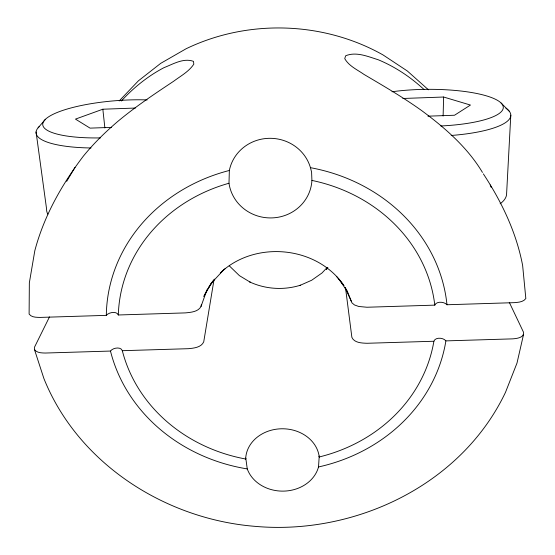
<?xml version="1.0" encoding="UTF-8"?>
<svg xmlns="http://www.w3.org/2000/svg" width="555" height="555" viewBox="0 0 555 555"><rect width="100%" height="100%" fill="white"/><g stroke="black" fill="none" stroke-linecap="round" stroke-linejoin="round"><path stroke-width="0.83" d="M509.31 302.378L523.462 332.126C524.607 337.808 516.282 338.626 512.3 338.876L445.894 340.888A170.704 153.409 1.2 0 1 318.514 466.956A36.887 31.177 0.7 0 1 283.882 491.113A36.887 31.177 0.7 0 1 247.252 468.919L245.775 458.069L245.664 459.013A158.702 142.579 1.2 0 1 122.315 350.698C120.934 346.369 112.734 347.798 110.48 351.058L45.267 353.036C41.535 352.938 36.672 352.959 34.424 349.435L34.583 347.021L49.499 316.884M443.119 116.016L443.618 97.021L402.819 98.485M483.363 173.895C501.727 201.867 516.379 232.441 522.637 265.505L525.835 298.548C523.316 302.08 518.391 302.302 514.443 302.648L446.983 304.75A170.704 153.409 1.2 0 0 310.446 167.679L311.591 172.126L311.917 180.424A158.702 142.579 1.2 0 1 434.794 305.132L366.973 307.241L358.773 306.485L354.478 304.959L351.96 302.863L347.583 291.93L345.21 287.608M510.794 115.183L506.604 193.737A80.107 25.724 0.4 0 1 500.138 203.789M206.432 291.32L201.042 306.402C198.26 311.889 190.823 312.34 185.384 312.895L118.319 314.983A158.702 142.579 1.2 0 1 228.993 183.24L229.354 170.461A170.704 153.409 1.2 0 0 106.31 315.358L40.071 317.418C36.346 317.3 31.489 317.467 29.11 314.054L29.346 282.814L34.819 250.7C43.935 216.124 61.765 184.593 83.271 156.253C93.587 143.537 105.318 132.069 117.764 121.455C135.378 106.733 154.47 93.975 173.569 81.301C180.611 76.042 188.818 71.678 193.799 64.193L193.508 61.369C183.58 57.671 173.153 64.096 164.058 67.627C147.928 76.049 133.616 87.648 121.309 101.003M118.319 314.983C116.758 310.842 108.738 312.292 106.31 315.358M214.022 279.692L203.727 341.866C201.208 347.492 193.764 348.179 188.346 348.693L122.315 350.698M201.042 306.402L201.354 304.702M523.531 334.561L516.996 363.081L505.515 392.281C461.462 484.952 355.124 535.381 255.12 526.355C165.265 519.175 78.033 463.612 43.887 378.503L34.424 349.435M66.676 181.353L75.022 167.381M206.002 292.006L203.865 296.453L211.226 283.286L213.148 280.726M207.619 289.079L206.717 290.522L214.556 279.103M208.52 287.629L211.226 283.286L223.492 270.07M327.873 267.461L326.402 269.473L327.422 268.093M38.115 127.775L45.489 119.249M327.075 267.572L321.969 273.011L311.688 280.24L300.089 285.353L300.428 285.214C283.834 290.404 265.623 289.273 249.826 282.009L250.236 282.19L239.427 275.648L229.27 265.824M119.186 100.941L138.417 80.815L160.7 63.353L186.085 48.764C247.78 18.974 323.274 21.291 382.985 54.903L407.377 71.026L428.46 89.82M220.349 272.887L225.462 268.398M221.556 271.749C256.417 240.211 317.321 246.337 343.927 285.541M135.378 108.052L102.841 109.217L75.466 119.11L90.063 128.129L111.597 127.366M427.947 116.175L454.517 115.239L470.446 105.055L443.618 97.021M445.894 340.888C443.466 337.579 435.28 336.947 433.885 341.249L367.126 343.274C361.881 343.08 354.284 342.948 351.877 337.35L345.626 288.662M424.034 89.521C410.603 77.103 395.174 66.794 378.26 59.767C367.993 56.589 356.282 51.386 345.647 55.778L344.745 58.65C348.942 66.073 357.226 69.673 363.941 74.377C383.533 85.963 403.249 97.382 421.758 110.66C444.971 127.858 467.483 147.387 482.455 172.418M501.103 103.029L509.143 111.09M336.51 276.418L343.885 285.52M339.056 279.227L347.583 291.93M446.983 304.75C444.368 301.649 436.39 301.004 434.794 305.132M345.12 287.719L351.488 301.698M490.176 184.968L491.133 187.278M36.068 131.951L46.606 209.179A79.545 25.384 -5.1 0 0 47.869 214.14M102.841 109.217L104.881 127.983M245.664 459.013A36.887 31.177 0.7 0 1 281.184 428.786A36.887 31.177 0.7 0 1 319.243 456.966L319.236 456.023L318.514 466.956M311.917 180.424A41.687 39.807 3.6 0 1 272.019 217.907A41.687 39.807 3.6 0 1 228.993 183.24M229.354 170.461A41.687 39.807 3.6 0 1 268.558 138.334A41.687 39.807 3.6 0 1 310.446 167.679M247.252 468.919A170.704 153.409 1.2 0 1 110.48 351.058M433.885 341.249A158.702 142.579 1.2 0 1 319.243 456.966M391.983 91.769A75.23 18.482 -0.3 0 1 499.146 101.419A75.23 18.482 -0.3 0 1 440.823 125.971M505.876 108.163A82.681 20.861 -0.2 0 1 451.187 135.469M100.469 137.904A74.689 18.225 -4.5 0 1 46.558 118.305A74.689 18.225 -4.5 0 1 147.131 99.921M91.013 147.977A82.084 20.577 -4.5 0 1 39.107 126.727"/></g></svg>
